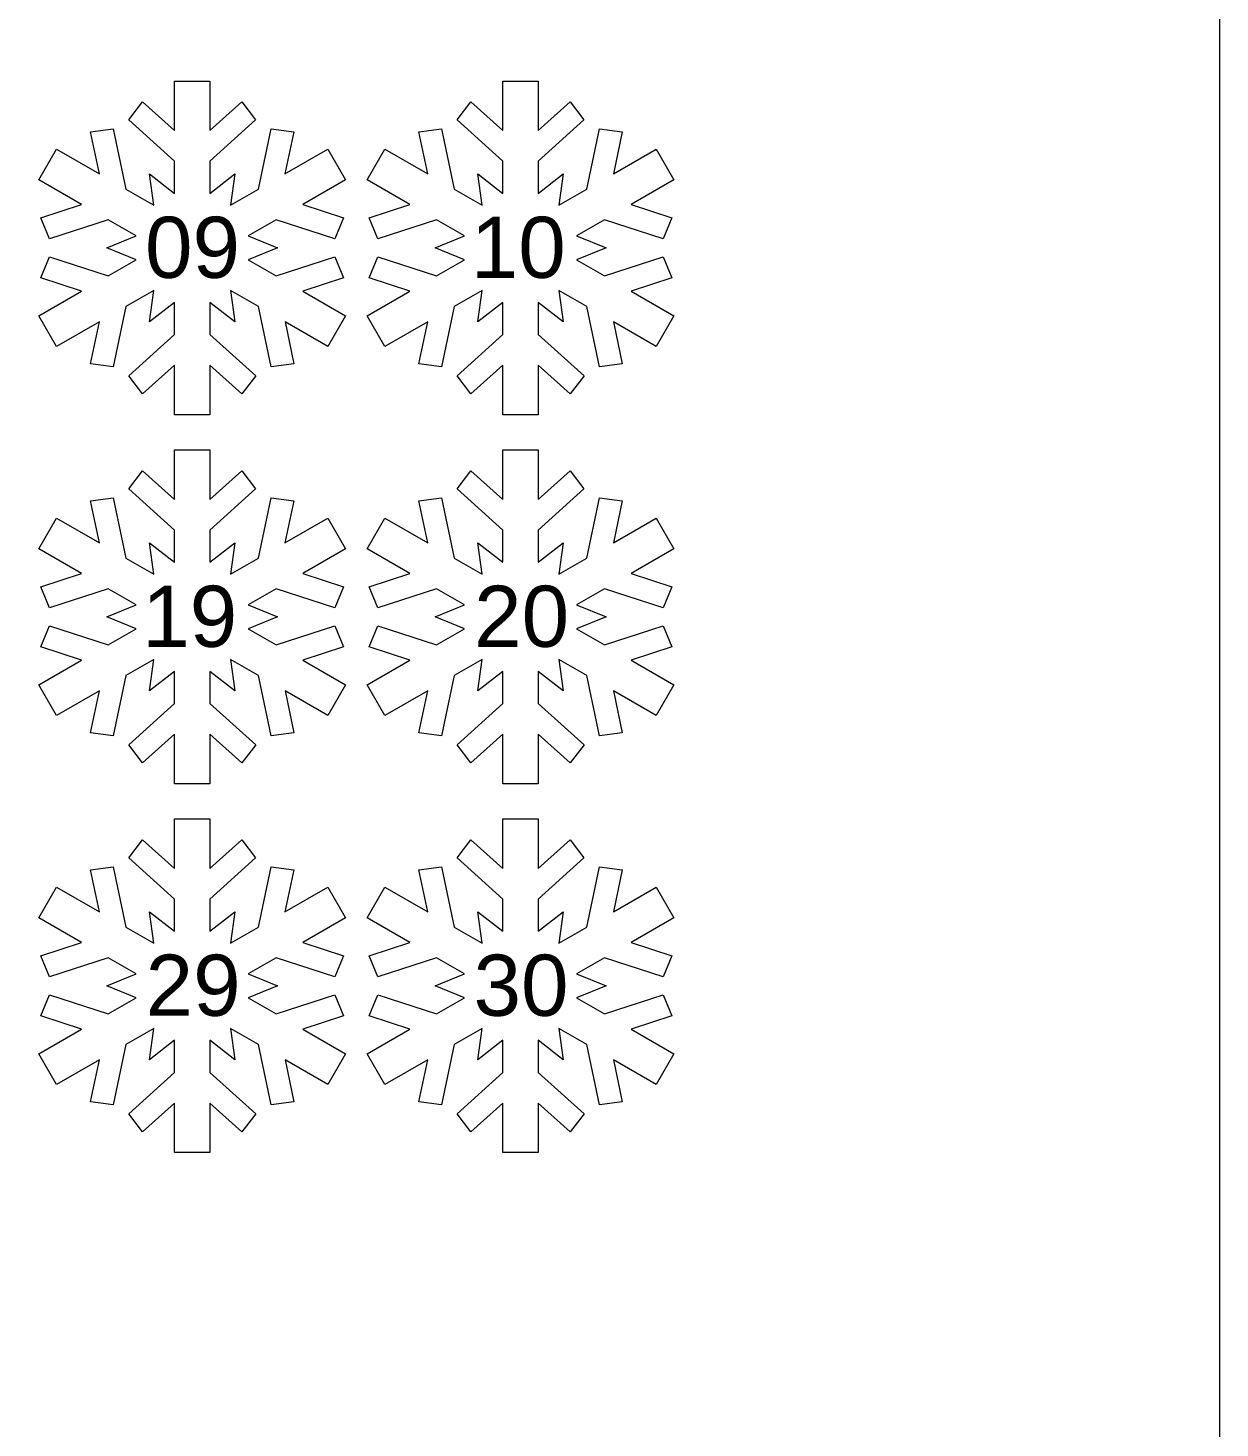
# Model space of a CAD drawing. Header units: millimetres. Extents: x -939 to 939, y -285 to 190.
# Drawn here: x 446.4 to 553.1, y -159.5 to -34.1 of the extents above; entities that cross this region are included whole.
import ezdxf

# ---------------------------------------------------------------- set-up
doc = ezdxf.new("R2010")
doc.units = ezdxf.units.MM
doc.header["$MEASUREMENT"] = 0
doc.layers.add('Camada 1', color=7, linetype='Continuous')
doc.styles.add('0', font='arial.ttf', dxfattribs={"height": 1})

msp = doc.modelspace()

# ---------------------------------------------------------------- linework, layer by layer
at = {"layer": 'Camada 1', "color": 142, "lineweight": 20}
msp.add_lwpolyline([(167.0521, -284.9035), (553.1317, -284.9035), (553.1317, 109.6433), (167.0521, 109.6433), (167.0521, -284.9035)], close=True, dxfattribs=at)
at = {"layer": 'Camada 1', "color": 250, "lineweight": 20}
for points in [[(468.5984, -56.2789), (468.5984, -56.2789), (466.1005, -54.8368), (466.1005, -54.8368), (466.1005, -54.8368), (466.1005, -54.8368), (468.7347, -53.7687), (468.7347, -53.7687), (468.7347, -53.7687), (468.7347, -53.7687), (466.1007, -52.701), (466.1007, -52.701), (466.1007, -52.701), (466.1007, -52.701), (468.5992, -51.2583), (468.5992, -51.2583), (468.5992, -51.2583), (468.5992, -51.2583), (473.8443, -52.9606), (473.8443, -52.9606), (473.8443, -52.9606), (473.8443, -52.9606), (474.6333, -51.0712), (474.6333, -51.0712), (474.6333, -51.0712), (474.6333, -51.0712), (470.9782, -49.8849), (470.9782, -49.8849), (470.9782, -49.8849), (470.9782, -49.8849), (474.8149, -47.6698), (474.8149, -47.6698), (474.8149, -47.6698), (474.8149, -47.6698), (473.2289, -44.9223), (473.2289, -44.9223), (473.2289, -44.9223), (473.2289, -44.9223), (469.3914, -47.1378), (469.3914, -47.1378), (469.3914, -47.1378), (469.3914, -47.1378), (470.1927, -43.3735), (470.1927, -43.3735), (470.1927, -43.3735), (470.1927, -43.3735), (468.1621, -43.1129), (468.1621, -43.1129), (468.1621, -43.1129), (468.1621, -43.1129), (467.0126, -48.5113), (467.0126, -48.5113), (467.0126, -48.5113), (467.0126, -48.5113), (464.5143, -49.9538), (464.5143, -49.9538), (464.5143, -49.9538), (464.5143, -49.9538), (464.9066, -47.1381), (464.9066, -47.1381), (464.9066, -47.1381), (464.9066, -47.1381), (462.6647, -48.8852), (462.6647, -48.8852), (462.6647, -48.8852), (462.6647, -48.8852), (462.6647, -46.0009), (462.6647, -46.0009), (462.6647, -46.0009), (462.6647, -46.0009), (466.7615, -42.3095), (466.7615, -42.3095), (466.7615, -42.3095), (466.7615, -42.3095), (465.5199, -40.6809), (465.5199, -40.6809), (465.5199, -40.6809), (465.5199, -40.6809), (462.6647, -43.2534), (462.6647, -43.2534), (462.6647, -43.2534), (462.6647, -43.2534), (462.6647, -38.8226), (462.6647, -38.8226), (462.6647, -38.8226), (462.6647, -38.8226), (459.4922, -38.8226), (459.4922, -38.8226), (459.4922, -38.8226), (459.4922, -38.8226), (459.4922, -43.254), (459.4922, -43.254), (459.4922, -43.254), (459.4922, -43.254), (456.6332, -40.6779), (456.6332, -40.6779), (456.6332, -40.6779), (456.6332, -40.6779), (455.3916, -42.3065), (455.3916, -42.3065), (455.3916, -42.3065), (455.3916, -42.3065), (459.4922, -46.0009), (459.4922, -46.0009), (459.4922, -46.0009), (459.4922, -46.0009), (459.4922, -48.8852), (459.4922, -48.8852), (459.4922, -48.8852), (459.4922, -48.8852), (457.2503, -47.1381), (457.2503, -47.1381), (457.2503, -47.1381), (457.2503, -47.1381), (457.6426, -49.9538), (457.6426, -49.9538), (457.6426, -49.9538), (457.6426, -49.9538), (455.1445, -48.5113), (455.1445, -48.5113), (455.1445, -48.5113), (455.1445, -48.5113), (453.9958, -43.1171), (453.9958, -43.1171), (453.9958, -43.1171), (453.9958, -43.1171), (451.9649, -43.3788), (451.9649, -43.3788), (451.9649, -43.3788), (451.9649, -43.3788), (452.7651, -47.1378), (452.7651, -47.1378), (452.7651, -47.1378), (452.7651, -47.1378), (448.9278, -44.9223), (448.9278, -44.9223), (448.9278, -44.9223), (448.9278, -44.9223), (447.3416, -47.6698), (447.3416, -47.6698), (447.3416, -47.6698), (447.3416, -47.6698), (451.1795, -49.8851), (451.1795, -49.8851), (451.1795, -49.8851), (451.1795, -49.8851), (447.5189, -51.0735), (447.5189, -51.0735), (447.5189, -51.0735), (447.5189, -51.0735), (448.3085, -52.9629), (448.3085, -52.9629), (448.3085, -52.9629), (448.3085, -52.9629), (453.5583, -51.2587), (453.5583, -51.2587), (453.5583, -51.2587), (453.5583, -51.2587), (456.0564, -52.7008), (456.0564, -52.7008), (456.0564, -52.7008), (456.0564, -52.7008), (453.422, -53.7687), (453.422, -53.7687), (453.422, -53.7687), (453.422, -53.7687), (456.0568, -54.8368), (456.0568, -54.8368), (456.0568, -54.8368), (456.0568, -54.8368), (453.5583, -56.2795), (453.5583, -56.2795), (453.5583, -56.2795), (453.5583, -56.2795), (448.313, -54.5772), (448.313, -54.5772), (448.313, -54.5772), (448.313, -54.5772), (447.5238, -56.4668), (447.5238, -56.4668), (447.5238, -56.4668), (447.5238, -56.4668), (451.1791, -57.6529), (451.1791, -57.6529), (451.1791, -57.6529), (451.1791, -57.6529), (447.3416, -59.8684), (447.3416, -59.8684), (447.3416, -59.8684), (447.3416, -59.8684), (448.9278, -62.6159), (448.9278, -62.6159), (448.9278, -62.6159), (448.9278, -62.6159), (452.7659, -60.4002), (452.7659, -60.4002), (452.7659, -60.4002), (452.7659, -60.4002), (451.9646, -64.1643), (451.9646, -64.1643), (451.9646, -64.1643), (451.9646, -64.1643), (453.9956, -64.4251), (453.9956, -64.4251), (453.9956, -64.4251), (453.9956, -64.4251), (455.1445, -59.0265), (455.1445, -59.0265), (455.1445, -59.0265), (455.1445, -59.0265), (457.6424, -57.5845), (457.6424, -57.5845), (457.6424, -57.5845), (457.6424, -57.5845), (457.2503, -60.3993), (457.2503, -60.3993), (457.2503, -60.3993), (457.2503, -60.3993), (459.4922, -58.6524), (459.4922, -58.6524), (459.4922, -58.6524), (459.4922, -58.6524), (459.4922, -61.5376), (459.4922, -61.5376), (459.4922, -61.5376), (459.4922, -61.5376), (455.3958, -65.2286), (455.3958, -65.2286), (455.3958, -65.2286), (455.3958, -65.2286), (456.6378, -66.8564), (456.6378, -66.8564), (456.6378, -66.8564), (456.6378, -66.8564), (459.4922, -64.2844), (459.4922, -64.2844), (459.4922, -64.2844), (459.4922, -64.2844), (459.4922, -68.7148), (459.4922, -68.7148), (459.4922, -68.7148), (459.4922, -68.7148), (462.6647, -68.7148), (462.6647, -68.7148), (462.6647, -68.7148), (462.6647, -68.7148), (462.6647, -64.2831), (462.6647, -64.2831), (462.6647, -64.2831), (462.6647, -64.2831), (465.5244, -66.8596), (465.5244, -66.8596), (465.5244, -66.8596), (465.5244, -66.8596), (466.7658, -65.2313), (466.7658, -65.2313), (466.7658, -65.2313), (466.7658, -65.2313), (462.6647, -61.5363), (462.6647, -61.5363), (462.6647, -61.5363), (462.6647, -61.5363), (462.6647, -58.6524), (462.6647, -58.6524), (462.6647, -58.6524), (462.6647, -58.6524), (464.9066, -60.3993), (464.9066, -60.3993), (464.9066, -60.3993), (464.9066, -60.3993), (464.5145, -57.5845), (464.5145, -57.5845), (464.5145, -57.5845), (464.5145, -57.5845), (467.0132, -59.0272), (467.0132, -59.0272), (467.0132, -59.0272), (467.0132, -59.0272), (468.1617, -64.42), (468.1617, -64.42), (468.1617, -64.42), (468.1617, -64.42), (470.1927, -64.1587), (470.1927, -64.1587), (470.1927, -64.1587), (470.1927, -64.1587), (469.3927, -60.4004), (469.3927, -60.4004), (469.3927, -60.4004), (469.3927, -60.4004), (473.2293, -62.6157), (473.2293, -62.6157), (473.2293, -62.6157), (473.2293, -62.6157), (474.8155, -59.8682), (474.8155, -59.8682), (474.8155, -59.8682), (474.8155, -59.8682), (470.9772, -57.6525), (470.9772, -57.6525), (470.9772, -57.6525), (470.9772, -57.6525), (474.6384, -56.464), (474.6384, -56.464), (474.6384, -56.464), (474.6384, -56.464), (473.849, -54.5749), (473.849, -54.5749), (473.849, -54.5749), (473.849, -54.5749), (468.5984, -56.2789), (468.5984, -56.2789)], [(498.0054, -56.2789), (498.0054, -56.2789), (495.5076, -54.8368), (495.5076, -54.8368), (495.5076, -54.8368), (495.5076, -54.8368), (498.1417, -53.7687), (498.1417, -53.7687), (498.1417, -53.7687), (498.1417, -53.7687), (495.5078, -52.701), (495.5078, -52.701), (495.5078, -52.701), (495.5078, -52.701), (498.0063, -51.2583), (498.0063, -51.2583), (498.0063, -51.2583), (498.0063, -51.2583), (503.2514, -52.9606), (503.2514, -52.9606), (503.2514, -52.9606), (503.2514, -52.9606), (504.0403, -51.0712), (504.0403, -51.0712), (504.0403, -51.0712), (504.0403, -51.0712), (500.3853, -49.8849), (500.3853, -49.8849), (500.3853, -49.8849), (500.3853, -49.8849), (504.2219, -47.6698), (504.2219, -47.6698), (504.2219, -47.6698), (504.2219, -47.6698), (502.6359, -44.9223), (502.6359, -44.9223), (502.6359, -44.9223), (502.6359, -44.9223), (498.7984, -47.1378), (498.7984, -47.1378), (498.7984, -47.1378), (498.7984, -47.1378), (499.5997, -43.3735), (499.5997, -43.3735), (499.5997, -43.3735), (499.5997, -43.3735), (497.5692, -43.1129), (497.5692, -43.1129), (497.5692, -43.1129), (497.5692, -43.1129), (496.4196, -48.5113), (496.4196, -48.5113), (496.4196, -48.5113), (496.4196, -48.5113), (493.9214, -49.9538), (493.9214, -49.9538), (493.9214, -49.9538), (493.9214, -49.9538), (494.3136, -47.1381), (494.3136, -47.1381), (494.3136, -47.1381), (494.3136, -47.1381), (492.0717, -48.8852), (492.0717, -48.8852), (492.0717, -48.8852), (492.0717, -48.8852), (492.0717, -46.0009), (492.0717, -46.0009), (492.0717, -46.0009), (492.0717, -46.0009), (496.1686, -42.3095), (496.1686, -42.3095), (496.1686, -42.3095), (496.1686, -42.3095), (494.927, -40.6809), (494.927, -40.6809), (494.927, -40.6809), (494.927, -40.6809), (492.0717, -43.2534), (492.0717, -43.2534), (492.0717, -43.2534), (492.0717, -43.2534), (492.0717, -38.8226), (492.0717, -38.8226), (492.0717, -38.8226), (492.0717, -38.8226), (488.8993, -38.8226), (488.8993, -38.8226), (488.8993, -38.8226), (488.8993, -38.8226), (488.8993, -43.254), (488.8993, -43.254), (488.8993, -43.254), (488.8993, -43.254), (486.0402, -40.6779), (486.0402, -40.6779), (486.0402, -40.6779), (486.0402, -40.6779), (484.7986, -42.3065), (484.7986, -42.3065), (484.7986, -42.3065), (484.7986, -42.3065), (488.8993, -46.0009), (488.8993, -46.0009), (488.8993, -46.0009), (488.8993, -46.0009), (488.8993, -48.8852), (488.8993, -48.8852), (488.8993, -48.8852), (488.8993, -48.8852), (486.6574, -47.1381), (486.6574, -47.1381), (486.6574, -47.1381), (486.6574, -47.1381), (487.0496, -49.9538), (487.0496, -49.9538), (487.0496, -49.9538), (487.0496, -49.9538), (484.5516, -48.5113), (484.5516, -48.5113), (484.5516, -48.5113), (484.5516, -48.5113), (483.4029, -43.1171), (483.4029, -43.1171), (483.4029, -43.1171), (483.4029, -43.1171), (481.3719, -43.3788), (481.3719, -43.3788), (481.3719, -43.3788), (481.3719, -43.3788), (482.1721, -47.1378), (482.1721, -47.1378), (482.1721, -47.1378), (482.1721, -47.1378), (478.3349, -44.9223), (478.3349, -44.9223), (478.3349, -44.9223), (478.3349, -44.9223), (476.7487, -47.6698), (476.7487, -47.6698), (476.7487, -47.6698), (476.7487, -47.6698), (480.5866, -49.8851), (480.5866, -49.8851), (480.5866, -49.8851), (480.5866, -49.8851), (476.926, -51.0735), (476.926, -51.0735), (476.926, -51.0735), (476.926, -51.0735), (477.7156, -52.9629), (477.7156, -52.9629), (477.7156, -52.9629), (477.7156, -52.9629), (482.9654, -51.2587), (482.9654, -51.2587), (482.9654, -51.2587), (482.9654, -51.2587), (485.4634, -52.7008), (485.4634, -52.7008), (485.4634, -52.7008), (485.4634, -52.7008), (482.8291, -53.7687), (482.8291, -53.7687), (482.8291, -53.7687), (482.8291, -53.7687), (485.4638, -54.8368), (485.4638, -54.8368), (485.4638, -54.8368), (485.4638, -54.8368), (482.9654, -56.2795), (482.9654, -56.2795), (482.9654, -56.2795), (482.9654, -56.2795), (477.72, -54.5772), (477.72, -54.5772), (477.72, -54.5772), (477.72, -54.5772), (476.9309, -56.4668), (476.9309, -56.4668), (476.9309, -56.4668), (476.9309, -56.4668), (480.5861, -57.6529), (480.5861, -57.6529), (480.5861, -57.6529), (480.5861, -57.6529), (476.7487, -59.8684), (476.7487, -59.8684), (476.7487, -59.8684), (476.7487, -59.8684), (478.3349, -62.6159), (478.3349, -62.6159), (478.3349, -62.6159), (478.3349, -62.6159), (482.173, -60.4002), (482.173, -60.4002), (482.173, -60.4002), (482.173, -60.4002), (481.3717, -64.1643), (481.3717, -64.1643), (481.3717, -64.1643), (481.3717, -64.1643), (483.4027, -64.4251), (483.4027, -64.4251), (483.4027, -64.4251), (483.4027, -64.4251), (484.5516, -59.0265), (484.5516, -59.0265), (484.5516, -59.0265), (484.5516, -59.0265), (487.0494, -57.5845), (487.0494, -57.5845), (487.0494, -57.5845), (487.0494, -57.5845), (486.6574, -60.3993), (486.6574, -60.3993), (486.6574, -60.3993), (486.6574, -60.3993), (488.8993, -58.6524), (488.8993, -58.6524), (488.8993, -58.6524), (488.8993, -58.6524), (488.8993, -61.5376), (488.8993, -61.5376), (488.8993, -61.5376), (488.8993, -61.5376), (484.8029, -65.2286), (484.8029, -65.2286), (484.8029, -65.2286), (484.8029, -65.2286), (486.0449, -66.8564), (486.0449, -66.8564), (486.0449, -66.8564), (486.0449, -66.8564), (488.8993, -64.2844), (488.8993, -64.2844), (488.8993, -64.2844), (488.8993, -64.2844), (488.8993, -68.7148), (488.8993, -68.7148), (488.8993, -68.7148), (488.8993, -68.7148), (492.0717, -68.7148), (492.0717, -68.7148), (492.0717, -68.7148), (492.0717, -68.7148), (492.0717, -64.2831), (492.0717, -64.2831), (492.0717, -64.2831), (492.0717, -64.2831), (494.9314, -66.8596), (494.9314, -66.8596), (494.9314, -66.8596), (494.9314, -66.8596), (496.1728, -65.2313), (496.1728, -65.2313), (496.1728, -65.2313), (496.1728, -65.2313), (492.0717, -61.5363), (492.0717, -61.5363), (492.0717, -61.5363), (492.0717, -61.5363), (492.0717, -58.6524), (492.0717, -58.6524), (492.0717, -58.6524), (492.0717, -58.6524), (494.3136, -60.3993), (494.3136, -60.3993), (494.3136, -60.3993), (494.3136, -60.3993), (493.9216, -57.5845), (493.9216, -57.5845), (493.9216, -57.5845), (493.9216, -57.5845), (496.4203, -59.0272), (496.4203, -59.0272), (496.4203, -59.0272), (496.4203, -59.0272), (497.5688, -64.42), (497.5688, -64.42), (497.5688, -64.42), (497.5688, -64.42), (499.5997, -64.1587), (499.5997, -64.1587), (499.5997, -64.1587), (499.5997, -64.1587), (498.7997, -60.4004), (498.7997, -60.4004), (498.7997, -60.4004), (498.7997, -60.4004), (502.6363, -62.6157), (502.6363, -62.6157), (502.6363, -62.6157), (502.6363, -62.6157), (504.2225, -59.8682), (504.2225, -59.8682), (504.2225, -59.8682), (504.2225, -59.8682), (500.3842, -57.6525), (500.3842, -57.6525), (500.3842, -57.6525), (500.3842, -57.6525), (504.0454, -56.464), (504.0454, -56.464), (504.0454, -56.464), (504.0454, -56.464), (503.2561, -54.5749), (503.2561, -54.5749), (503.2561, -54.5749), (503.2561, -54.5749), (498.0054, -56.2789), (498.0054, -56.2789)], [(468.5984, -89.3318), (468.5984, -89.3318), (466.1005, -87.8898), (466.1005, -87.8898), (466.1005, -87.8898), (466.1005, -87.8898), (468.7347, -86.8217), (468.7347, -86.8217), (468.7347, -86.8217), (468.7347, -86.8217), (466.1007, -85.754), (466.1007, -85.754), (466.1007, -85.754), (466.1007, -85.754), (468.5992, -84.3113), (468.5992, -84.3113), (468.5992, -84.3113), (468.5992, -84.3113), (473.8443, -86.0136), (473.8443, -86.0136), (473.8443, -86.0136), (473.8443, -86.0136), (474.6333, -84.1242), (474.6333, -84.1242), (474.6333, -84.1242), (474.6333, -84.1242), (470.9782, -82.9378), (470.9782, -82.9378), (470.9782, -82.9378), (470.9782, -82.9378), (474.8149, -80.7227), (474.8149, -80.7227), (474.8149, -80.7227), (474.8149, -80.7227), (473.2289, -77.9753), (473.2289, -77.9753), (473.2289, -77.9753), (473.2289, -77.9753), (469.3914, -80.1908), (469.3914, -80.1908), (469.3914, -80.1908), (469.3914, -80.1908), (470.1927, -76.4265), (470.1927, -76.4265), (470.1927, -76.4265), (470.1927, -76.4265), (468.1621, -76.1658), (468.1621, -76.1658), (468.1621, -76.1658), (468.1621, -76.1658), (467.0126, -81.5642), (467.0126, -81.5642), (467.0126, -81.5642), (467.0126, -81.5642), (464.5143, -83.0067), (464.5143, -83.0067), (464.5143, -83.0067), (464.5143, -83.0067), (464.9066, -80.191), (464.9066, -80.191), (464.9066, -80.191), (464.9066, -80.191), (462.6647, -81.9382), (462.6647, -81.9382), (462.6647, -81.9382), (462.6647, -81.9382), (462.6647, -79.0538), (462.6647, -79.0538), (462.6647, -79.0538), (462.6647, -79.0538), (466.7615, -75.3624), (466.7615, -75.3624), (466.7615, -75.3624), (466.7615, -75.3624), (465.5199, -73.7339), (465.5199, -73.7339), (465.5199, -73.7339), (465.5199, -73.7339), (462.6647, -76.3064), (462.6647, -76.3064), (462.6647, -76.3064), (462.6647, -76.3064), (462.6647, -71.8755), (462.6647, -71.8755), (462.6647, -71.8755), (462.6647, -71.8755), (459.4922, -71.8755), (459.4922, -71.8755), (459.4922, -71.8755), (459.4922, -71.8755), (459.4922, -76.307), (459.4922, -76.307), (459.4922, -76.307), (459.4922, -76.307), (456.6332, -73.7309), (456.6332, -73.7309), (456.6332, -73.7309), (456.6332, -73.7309), (455.3916, -75.3594), (455.3916, -75.3594), (455.3916, -75.3594), (455.3916, -75.3594), (459.4922, -79.0538), (459.4922, -79.0538), (459.4922, -79.0538), (459.4922, -79.0538), (459.4922, -81.9382), (459.4922, -81.9382), (459.4922, -81.9382), (459.4922, -81.9382), (457.2503, -80.191), (457.2503, -80.191), (457.2503, -80.191), (457.2503, -80.191), (457.6426, -83.0067), (457.6426, -83.0067), (457.6426, -83.0067), (457.6426, -83.0067), (455.1445, -81.5642), (455.1445, -81.5642), (455.1445, -81.5642), (455.1445, -81.5642), (453.9958, -76.1701), (453.9958, -76.1701), (453.9958, -76.1701), (453.9958, -76.1701), (451.9649, -76.4318), (451.9649, -76.4318), (451.9649, -76.4318), (451.9649, -76.4318), (452.7651, -80.1908), (452.7651, -80.1908), (452.7651, -80.1908), (452.7651, -80.1908), (448.9278, -77.9753), (448.9278, -77.9753), (448.9278, -77.9753), (448.9278, -77.9753), (447.3416, -80.7227), (447.3416, -80.7227), (447.3416, -80.7227), (447.3416, -80.7227), (451.1795, -82.9381), (451.1795, -82.9381), (451.1795, -82.9381), (451.1795, -82.9381), (447.5189, -84.1265), (447.5189, -84.1265), (447.5189, -84.1265), (447.5189, -84.1265), (448.3085, -86.0159), (448.3085, -86.0159), (448.3085, -86.0159), (448.3085, -86.0159), (453.5583, -84.3117), (453.5583, -84.3117), (453.5583, -84.3117), (453.5583, -84.3117), (456.0564, -85.7538), (456.0564, -85.7538), (456.0564, -85.7538), (456.0564, -85.7538), (453.422, -86.8217), (453.422, -86.8217), (453.422, -86.8217), (453.422, -86.8217), (456.0568, -87.8898), (456.0568, -87.8898), (456.0568, -87.8898), (456.0568, -87.8898), (453.5583, -89.3325), (453.5583, -89.3325), (453.5583, -89.3325), (453.5583, -89.3325), (448.313, -87.6302), (448.313, -87.6302), (448.313, -87.6302), (448.313, -87.6302), (447.5238, -89.5198), (447.5238, -89.5198), (447.5238, -89.5198), (447.5238, -89.5198), (451.1791, -90.7059), (451.1791, -90.7059), (451.1791, -90.7059), (451.1791, -90.7059), (447.3416, -92.9214), (447.3416, -92.9214), (447.3416, -92.9214), (447.3416, -92.9214), (448.9278, -95.6689), (448.9278, -95.6689), (448.9278, -95.6689), (448.9278, -95.6689), (452.7659, -93.4531), (452.7659, -93.4531), (452.7659, -93.4531), (452.7659, -93.4531), (451.9646, -97.2172), (451.9646, -97.2172), (451.9646, -97.2172), (451.9646, -97.2172), (453.9956, -97.4781), (453.9956, -97.4781), (453.9956, -97.4781), (453.9956, -97.4781), (455.1445, -92.0795), (455.1445, -92.0795), (455.1445, -92.0795), (455.1445, -92.0795), (457.6424, -90.6374), (457.6424, -90.6374), (457.6424, -90.6374), (457.6424, -90.6374), (457.2503, -93.4523), (457.2503, -93.4523), (457.2503, -93.4523), (457.2503, -93.4523), (459.4922, -91.7053), (459.4922, -91.7053), (459.4922, -91.7053), (459.4922, -91.7053), (459.4922, -94.5905), (459.4922, -94.5905), (459.4922, -94.5905), (459.4922, -94.5905), (455.3958, -98.2815), (455.3958, -98.2815), (455.3958, -98.2815), (455.3958, -98.2815), (456.6378, -99.9094), (456.6378, -99.9094), (456.6378, -99.9094), (456.6378, -99.9094), (459.4922, -97.3374), (459.4922, -97.3374), (459.4922, -97.3374), (459.4922, -97.3374), (459.4922, -101.7678), (459.4922, -101.7678), (459.4922, -101.7678), (459.4922, -101.7678), (462.6647, -101.7678), (462.6647, -101.7678), (462.6647, -101.7678), (462.6647, -101.7678), (462.6647, -97.3361), (462.6647, -97.3361), (462.6647, -97.3361), (462.6647, -97.3361), (465.5244, -99.9126), (465.5244, -99.9126), (465.5244, -99.9126), (465.5244, -99.9126), (466.7658, -98.2843), (466.7658, -98.2843), (466.7658, -98.2843), (466.7658, -98.2843), (462.6647, -94.5893), (462.6647, -94.5893), (462.6647, -94.5893), (462.6647, -94.5893), (462.6647, -91.7053), (462.6647, -91.7053), (462.6647, -91.7053), (462.6647, -91.7053), (464.9066, -93.4523), (464.9066, -93.4523), (464.9066, -93.4523), (464.9066, -93.4523), (464.5145, -90.6374), (464.5145, -90.6374), (464.5145, -90.6374), (464.5145, -90.6374), (467.0132, -92.0801), (467.0132, -92.0801), (467.0132, -92.0801), (467.0132, -92.0801), (468.1617, -97.473), (468.1617, -97.473), (468.1617, -97.473), (468.1617, -97.473), (470.1927, -97.2117), (470.1927, -97.2117), (470.1927, -97.2117), (470.1927, -97.2117), (469.3927, -93.4533), (469.3927, -93.4533), (469.3927, -93.4533), (469.3927, -93.4533), (473.2293, -95.6686), (473.2293, -95.6686), (473.2293, -95.6686), (473.2293, -95.6686), (474.8155, -92.9212), (474.8155, -92.9212), (474.8155, -92.9212), (474.8155, -92.9212), (470.9772, -90.7055), (470.9772, -90.7055), (470.9772, -90.7055), (470.9772, -90.7055), (474.6384, -89.517), (474.6384, -89.517), (474.6384, -89.517), (474.6384, -89.517), (473.849, -87.6278), (473.849, -87.6278), (473.849, -87.6278), (473.849, -87.6278), (468.5984, -89.3318), (468.5984, -89.3318)], [(498.0054, -89.3318), (498.0054, -89.3318), (495.5076, -87.8898), (495.5076, -87.8898), (495.5076, -87.8898), (495.5076, -87.8898), (498.1417, -86.8217), (498.1417, -86.8217), (498.1417, -86.8217), (498.1417, -86.8217), (495.5078, -85.754), (495.5078, -85.754), (495.5078, -85.754), (495.5078, -85.754), (498.0063, -84.3113), (498.0063, -84.3113), (498.0063, -84.3113), (498.0063, -84.3113), (503.2514, -86.0136), (503.2514, -86.0136), (503.2514, -86.0136), (503.2514, -86.0136), (504.0403, -84.1242), (504.0403, -84.1242), (504.0403, -84.1242), (504.0403, -84.1242), (500.3853, -82.9378), (500.3853, -82.9378), (500.3853, -82.9378), (500.3853, -82.9378), (504.2219, -80.7227), (504.2219, -80.7227), (504.2219, -80.7227), (504.2219, -80.7227), (502.6359, -77.9753), (502.6359, -77.9753), (502.6359, -77.9753), (502.6359, -77.9753), (498.7984, -80.1908), (498.7984, -80.1908), (498.7984, -80.1908), (498.7984, -80.1908), (499.5997, -76.4265), (499.5997, -76.4265), (499.5997, -76.4265), (499.5997, -76.4265), (497.5692, -76.1658), (497.5692, -76.1658), (497.5692, -76.1658), (497.5692, -76.1658), (496.4196, -81.5642), (496.4196, -81.5642), (496.4196, -81.5642), (496.4196, -81.5642), (493.9214, -83.0067), (493.9214, -83.0067), (493.9214, -83.0067), (493.9214, -83.0067), (494.3136, -80.191), (494.3136, -80.191), (494.3136, -80.191), (494.3136, -80.191), (492.0717, -81.9382), (492.0717, -81.9382), (492.0717, -81.9382), (492.0717, -81.9382), (492.0717, -79.0538), (492.0717, -79.0538), (492.0717, -79.0538), (492.0717, -79.0538), (496.1686, -75.3624), (496.1686, -75.3624), (496.1686, -75.3624), (496.1686, -75.3624), (494.927, -73.7339), (494.927, -73.7339), (494.927, -73.7339), (494.927, -73.7339), (492.0717, -76.3064), (492.0717, -76.3064), (492.0717, -76.3064), (492.0717, -76.3064), (492.0717, -71.8755), (492.0717, -71.8755), (492.0717, -71.8755), (492.0717, -71.8755), (488.8993, -71.8755), (488.8993, -71.8755), (488.8993, -71.8755), (488.8993, -71.8755), (488.8993, -76.307), (488.8993, -76.307), (488.8993, -76.307), (488.8993, -76.307), (486.0402, -73.7309), (486.0402, -73.7309), (486.0402, -73.7309), (486.0402, -73.7309), (484.7986, -75.3594), (484.7986, -75.3594), (484.7986, -75.3594), (484.7986, -75.3594), (488.8993, -79.0538), (488.8993, -79.0538), (488.8993, -79.0538), (488.8993, -79.0538), (488.8993, -81.9382), (488.8993, -81.9382), (488.8993, -81.9382), (488.8993, -81.9382), (486.6574, -80.191), (486.6574, -80.191), (486.6574, -80.191), (486.6574, -80.191), (487.0496, -83.0067), (487.0496, -83.0067), (487.0496, -83.0067), (487.0496, -83.0067), (484.5516, -81.5642), (484.5516, -81.5642), (484.5516, -81.5642), (484.5516, -81.5642), (483.4029, -76.1701), (483.4029, -76.1701), (483.4029, -76.1701), (483.4029, -76.1701), (481.3719, -76.4318), (481.3719, -76.4318), (481.3719, -76.4318), (481.3719, -76.4318), (482.1721, -80.1908), (482.1721, -80.1908), (482.1721, -80.1908), (482.1721, -80.1908), (478.3349, -77.9753), (478.3349, -77.9753), (478.3349, -77.9753), (478.3349, -77.9753), (476.7487, -80.7227), (476.7487, -80.7227), (476.7487, -80.7227), (476.7487, -80.7227), (480.5866, -82.9381), (480.5866, -82.9381), (480.5866, -82.9381), (480.5866, -82.9381), (476.926, -84.1265), (476.926, -84.1265), (476.926, -84.1265), (476.926, -84.1265), (477.7156, -86.0159), (477.7156, -86.0159), (477.7156, -86.0159), (477.7156, -86.0159), (482.9654, -84.3117), (482.9654, -84.3117), (482.9654, -84.3117), (482.9654, -84.3117), (485.4634, -85.7538), (485.4634, -85.7538), (485.4634, -85.7538), (485.4634, -85.7538), (482.8291, -86.8217), (482.8291, -86.8217), (482.8291, -86.8217), (482.8291, -86.8217), (485.4638, -87.8898), (485.4638, -87.8898), (485.4638, -87.8898), (485.4638, -87.8898), (482.9654, -89.3325), (482.9654, -89.3325), (482.9654, -89.3325), (482.9654, -89.3325), (477.72, -87.6302), (477.72, -87.6302), (477.72, -87.6302), (477.72, -87.6302), (476.9309, -89.5198), (476.9309, -89.5198), (476.9309, -89.5198), (476.9309, -89.5198), (480.5861, -90.7059), (480.5861, -90.7059), (480.5861, -90.7059), (480.5861, -90.7059), (476.7487, -92.9214), (476.7487, -92.9214), (476.7487, -92.9214), (476.7487, -92.9214), (478.3349, -95.6689), (478.3349, -95.6689), (478.3349, -95.6689), (478.3349, -95.6689), (482.173, -93.4531), (482.173, -93.4531), (482.173, -93.4531), (482.173, -93.4531), (481.3717, -97.2172), (481.3717, -97.2172), (481.3717, -97.2172), (481.3717, -97.2172), (483.4027, -97.4781), (483.4027, -97.4781), (483.4027, -97.4781), (483.4027, -97.4781), (484.5516, -92.0795), (484.5516, -92.0795), (484.5516, -92.0795), (484.5516, -92.0795), (487.0494, -90.6374), (487.0494, -90.6374), (487.0494, -90.6374), (487.0494, -90.6374), (486.6574, -93.4523), (486.6574, -93.4523), (486.6574, -93.4523), (486.6574, -93.4523), (488.8993, -91.7053), (488.8993, -91.7053), (488.8993, -91.7053), (488.8993, -91.7053), (488.8993, -94.5905), (488.8993, -94.5905), (488.8993, -94.5905), (488.8993, -94.5905), (484.8029, -98.2815), (484.8029, -98.2815), (484.8029, -98.2815), (484.8029, -98.2815), (486.0449, -99.9094), (486.0449, -99.9094), (486.0449, -99.9094), (486.0449, -99.9094), (488.8993, -97.3374), (488.8993, -97.3374), (488.8993, -97.3374), (488.8993, -97.3374), (488.8993, -101.7678), (488.8993, -101.7678), (488.8993, -101.7678), (488.8993, -101.7678), (492.0717, -101.7678), (492.0717, -101.7678), (492.0717, -101.7678), (492.0717, -101.7678), (492.0717, -97.3361), (492.0717, -97.3361), (492.0717, -97.3361), (492.0717, -97.3361), (494.9314, -99.9126), (494.9314, -99.9126), (494.9314, -99.9126), (494.9314, -99.9126), (496.1728, -98.2843), (496.1728, -98.2843), (496.1728, -98.2843), (496.1728, -98.2843), (492.0717, -94.5893), (492.0717, -94.5893), (492.0717, -94.5893), (492.0717, -94.5893), (492.0717, -91.7053), (492.0717, -91.7053), (492.0717, -91.7053), (492.0717, -91.7053), (494.3136, -93.4523), (494.3136, -93.4523), (494.3136, -93.4523), (494.3136, -93.4523), (493.9216, -90.6374), (493.9216, -90.6374), (493.9216, -90.6374), (493.9216, -90.6374), (496.4203, -92.0801), (496.4203, -92.0801), (496.4203, -92.0801), (496.4203, -92.0801), (497.5688, -97.473), (497.5688, -97.473), (497.5688, -97.473), (497.5688, -97.473), (499.5997, -97.2117), (499.5997, -97.2117), (499.5997, -97.2117), (499.5997, -97.2117), (498.7997, -93.4533), (498.7997, -93.4533), (498.7997, -93.4533), (498.7997, -93.4533), (502.6363, -95.6686), (502.6363, -95.6686), (502.6363, -95.6686), (502.6363, -95.6686), (504.2225, -92.9212), (504.2225, -92.9212), (504.2225, -92.9212), (504.2225, -92.9212), (500.3842, -90.7055), (500.3842, -90.7055), (500.3842, -90.7055), (500.3842, -90.7055), (504.0454, -89.517), (504.0454, -89.517), (504.0454, -89.517), (504.0454, -89.517), (503.2561, -87.6278), (503.2561, -87.6278), (503.2561, -87.6278), (503.2561, -87.6278), (498.0054, -89.3318), (498.0054, -89.3318)], [(468.5984, -122.3848), (468.5984, -122.3848), (466.1005, -120.9427), (466.1005, -120.9427), (466.1005, -120.9427), (466.1005, -120.9427), (468.7347, -119.8746), (468.7347, -119.8746), (468.7347, -119.8746), (468.7347, -119.8746), (466.1007, -118.8069), (466.1007, -118.8069), (466.1007, -118.8069), (466.1007, -118.8069), (468.5992, -117.3642), (468.5992, -117.3642), (468.5992, -117.3642), (468.5992, -117.3642), (473.8443, -119.0665), (473.8443, -119.0665), (473.8443, -119.0665), (473.8443, -119.0665), (474.6333, -117.1771), (474.6333, -117.1771), (474.6333, -117.1771), (474.6333, -117.1771), (470.9782, -115.9908), (470.9782, -115.9908), (470.9782, -115.9908), (470.9782, -115.9908), (474.8149, -113.7757), (474.8149, -113.7757), (474.8149, -113.7757), (474.8149, -113.7757), (473.2289, -111.0283), (473.2289, -111.0283), (473.2289, -111.0283), (473.2289, -111.0283), (469.3914, -113.2438), (469.3914, -113.2438), (469.3914, -113.2438), (469.3914, -113.2438), (470.1927, -109.4795), (470.1927, -109.4795), (470.1927, -109.4795), (470.1927, -109.4795), (468.1621, -109.2188), (468.1621, -109.2188), (468.1621, -109.2188), (468.1621, -109.2188), (467.0126, -114.6172), (467.0126, -114.6172), (467.0126, -114.6172), (467.0126, -114.6172), (464.5143, -116.0597), (464.5143, -116.0597), (464.5143, -116.0597), (464.5143, -116.0597), (464.9066, -113.244), (464.9066, -113.244), (464.9066, -113.244), (464.9066, -113.244), (462.6647, -114.9912), (462.6647, -114.9912), (462.6647, -114.9912), (462.6647, -114.9912), (462.6647, -112.1068), (462.6647, -112.1068), (462.6647, -112.1068), (462.6647, -112.1068), (466.7615, -108.4154), (466.7615, -108.4154), (466.7615, -108.4154), (466.7615, -108.4154), (465.5199, -106.7869), (465.5199, -106.7869), (465.5199, -106.7869), (465.5199, -106.7869), (462.6647, -109.3593), (462.6647, -109.3593), (462.6647, -109.3593), (462.6647, -109.3593), (462.6647, -104.9285), (462.6647, -104.9285), (462.6647, -104.9285), (462.6647, -104.9285), (459.4922, -104.9285), (459.4922, -104.9285), (459.4922, -104.9285), (459.4922, -104.9285), (459.4922, -109.36), (459.4922, -109.36), (459.4922, -109.36), (459.4922, -109.36), (456.6332, -106.7839), (456.6332, -106.7839), (456.6332, -106.7839), (456.6332, -106.7839), (455.3916, -108.4124), (455.3916, -108.4124), (455.3916, -108.4124), (455.3916, -108.4124), (459.4922, -112.1068), (459.4922, -112.1068), (459.4922, -112.1068), (459.4922, -112.1068), (459.4922, -114.9912), (459.4922, -114.9912), (459.4922, -114.9912), (459.4922, -114.9912), (457.2503, -113.244), (457.2503, -113.244), (457.2503, -113.244), (457.2503, -113.244), (457.6426, -116.0597), (457.6426, -116.0597), (457.6426, -116.0597), (457.6426, -116.0597), (455.1445, -114.6172), (455.1445, -114.6172), (455.1445, -114.6172), (455.1445, -114.6172), (453.9958, -109.2231), (453.9958, -109.2231), (453.9958, -109.2231), (453.9958, -109.2231), (451.9649, -109.4848), (451.9649, -109.4848), (451.9649, -109.4848), (451.9649, -109.4848), (452.7651, -113.2438), (452.7651, -113.2438), (452.7651, -113.2438), (452.7651, -113.2438), (448.9278, -111.0283), (448.9278, -111.0283), (448.9278, -111.0283), (448.9278, -111.0283), (447.3416, -113.7757), (447.3416, -113.7757), (447.3416, -113.7757), (447.3416, -113.7757), (451.1795, -115.991), (451.1795, -115.991), (451.1795, -115.991), (451.1795, -115.991), (447.5189, -117.1795), (447.5189, -117.1795), (447.5189, -117.1795), (447.5189, -117.1795), (448.3085, -119.0689), (448.3085, -119.0689), (448.3085, -119.0689), (448.3085, -119.0689), (453.5583, -117.3646), (453.5583, -117.3646), (453.5583, -117.3646), (453.5583, -117.3646), (456.0564, -118.8067), (456.0564, -118.8067), (456.0564, -118.8067), (456.0564, -118.8067), (453.422, -119.8746), (453.422, -119.8746), (453.422, -119.8746), (453.422, -119.8746), (456.0568, -120.9427), (456.0568, -120.9427), (456.0568, -120.9427), (456.0568, -120.9427), (453.5583, -122.3854), (453.5583, -122.3854), (453.5583, -122.3854), (453.5583, -122.3854), (448.313, -120.6831), (448.313, -120.6831), (448.313, -120.6831), (448.313, -120.6831), (447.5238, -122.5727), (447.5238, -122.5727), (447.5238, -122.5727), (447.5238, -122.5727), (451.1791, -123.7589), (451.1791, -123.7589), (451.1791, -123.7589), (451.1791, -123.7589), (447.3416, -125.9744), (447.3416, -125.9744), (447.3416, -125.9744), (447.3416, -125.9744), (448.9278, -128.7218), (448.9278, -128.7218), (448.9278, -128.7218), (448.9278, -128.7218), (452.7659, -126.5061), (452.7659, -126.5061), (452.7659, -126.5061), (452.7659, -126.5061), (451.9646, -130.2702), (451.9646, -130.2702), (451.9646, -130.2702), (451.9646, -130.2702), (453.9956, -130.5311), (453.9956, -130.5311), (453.9956, -130.5311), (453.9956, -130.5311), (455.1445, -125.1325), (455.1445, -125.1325), (455.1445, -125.1325), (455.1445, -125.1325), (457.6424, -123.6904), (457.6424, -123.6904), (457.6424, -123.6904), (457.6424, -123.6904), (457.2503, -126.5052), (457.2503, -126.5052), (457.2503, -126.5052), (457.2503, -126.5052), (459.4922, -124.7583), (459.4922, -124.7583), (459.4922, -124.7583), (459.4922, -124.7583), (459.4922, -127.6435), (459.4922, -127.6435), (459.4922, -127.6435), (459.4922, -127.6435), (455.3958, -131.3345), (455.3958, -131.3345), (455.3958, -131.3345), (455.3958, -131.3345), (456.6378, -132.9624), (456.6378, -132.9624), (456.6378, -132.9624), (456.6378, -132.9624), (459.4922, -130.3903), (459.4922, -130.3903), (459.4922, -130.3903), (459.4922, -130.3903), (459.4922, -134.8207), (459.4922, -134.8207), (459.4922, -134.8207), (459.4922, -134.8207), (462.6647, -134.8207), (462.6647, -134.8207), (462.6647, -134.8207), (462.6647, -134.8207), (462.6647, -130.389), (462.6647, -130.389), (462.6647, -130.389), (462.6647, -130.389), (465.5244, -132.9656), (465.5244, -132.9656), (465.5244, -132.9656), (465.5244, -132.9656), (466.7658, -131.3373), (466.7658, -131.3373), (466.7658, -131.3373), (466.7658, -131.3373), (462.6647, -127.6422), (462.6647, -127.6422), (462.6647, -127.6422), (462.6647, -127.6422), (462.6647, -124.7583), (462.6647, -124.7583), (462.6647, -124.7583), (462.6647, -124.7583), (464.9066, -126.5052), (464.9066, -126.5052), (464.9066, -126.5052), (464.9066, -126.5052), (464.5145, -123.6904), (464.5145, -123.6904), (464.5145, -123.6904), (464.5145, -123.6904), (467.0132, -125.1331), (467.0132, -125.1331), (467.0132, -125.1331), (467.0132, -125.1331), (468.1617, -130.526), (468.1617, -130.526), (468.1617, -130.526), (468.1617, -130.526), (470.1927, -130.2647), (470.1927, -130.2647), (470.1927, -130.2647), (470.1927, -130.2647), (469.3927, -126.5063), (469.3927, -126.5063), (469.3927, -126.5063), (469.3927, -126.5063), (473.2293, -128.7216), (473.2293, -128.7216), (473.2293, -128.7216), (473.2293, -128.7216), (474.8155, -125.9742), (474.8155, -125.9742), (474.8155, -125.9742), (474.8155, -125.9742), (470.9772, -123.7584), (470.9772, -123.7584), (470.9772, -123.7584), (470.9772, -123.7584), (474.6384, -122.57), (474.6384, -122.57), (474.6384, -122.57), (474.6384, -122.57), (473.849, -120.6808), (473.849, -120.6808), (473.849, -120.6808), (473.849, -120.6808), (468.5984, -122.3848), (468.5984, -122.3848)], [(498.0054, -122.3848), (498.0054, -122.3848), (495.5076, -120.9427), (495.5076, -120.9427), (495.5076, -120.9427), (495.5076, -120.9427), (498.1417, -119.8746), (498.1417, -119.8746), (498.1417, -119.8746), (498.1417, -119.8746), (495.5078, -118.8069), (495.5078, -118.8069), (495.5078, -118.8069), (495.5078, -118.8069), (498.0063, -117.3642), (498.0063, -117.3642), (498.0063, -117.3642), (498.0063, -117.3642), (503.2514, -119.0665), (503.2514, -119.0665), (503.2514, -119.0665), (503.2514, -119.0665), (504.0403, -117.1771), (504.0403, -117.1771), (504.0403, -117.1771), (504.0403, -117.1771), (500.3853, -115.9908), (500.3853, -115.9908), (500.3853, -115.9908), (500.3853, -115.9908), (504.2219, -113.7757), (504.2219, -113.7757), (504.2219, -113.7757), (504.2219, -113.7757), (502.6359, -111.0283), (502.6359, -111.0283), (502.6359, -111.0283), (502.6359, -111.0283), (498.7984, -113.2438), (498.7984, -113.2438), (498.7984, -113.2438), (498.7984, -113.2438), (499.5997, -109.4795), (499.5997, -109.4795), (499.5997, -109.4795), (499.5997, -109.4795), (497.5692, -109.2188), (497.5692, -109.2188), (497.5692, -109.2188), (497.5692, -109.2188), (496.4196, -114.6172), (496.4196, -114.6172), (496.4196, -114.6172), (496.4196, -114.6172), (493.9214, -116.0597), (493.9214, -116.0597), (493.9214, -116.0597), (493.9214, -116.0597), (494.3136, -113.244), (494.3136, -113.244), (494.3136, -113.244), (494.3136, -113.244), (492.0717, -114.9912), (492.0717, -114.9912), (492.0717, -114.9912), (492.0717, -114.9912), (492.0717, -112.1068), (492.0717, -112.1068), (492.0717, -112.1068), (492.0717, -112.1068), (496.1686, -108.4154), (496.1686, -108.4154), (496.1686, -108.4154), (496.1686, -108.4154), (494.927, -106.7869), (494.927, -106.7869), (494.927, -106.7869), (494.927, -106.7869), (492.0717, -109.3593), (492.0717, -109.3593), (492.0717, -109.3593), (492.0717, -109.3593), (492.0717, -104.9285), (492.0717, -104.9285), (492.0717, -104.9285), (492.0717, -104.9285), (488.8993, -104.9285), (488.8993, -104.9285), (488.8993, -104.9285), (488.8993, -104.9285), (488.8993, -109.36), (488.8993, -109.36), (488.8993, -109.36), (488.8993, -109.36), (486.0402, -106.7839), (486.0402, -106.7839), (486.0402, -106.7839), (486.0402, -106.7839), (484.7986, -108.4124), (484.7986, -108.4124), (484.7986, -108.4124), (484.7986, -108.4124), (488.8993, -112.1068), (488.8993, -112.1068), (488.8993, -112.1068), (488.8993, -112.1068), (488.8993, -114.9912), (488.8993, -114.9912), (488.8993, -114.9912), (488.8993, -114.9912), (486.6574, -113.244), (486.6574, -113.244), (486.6574, -113.244), (486.6574, -113.244), (487.0496, -116.0597), (487.0496, -116.0597), (487.0496, -116.0597), (487.0496, -116.0597), (484.5516, -114.6172), (484.5516, -114.6172), (484.5516, -114.6172), (484.5516, -114.6172), (483.4029, -109.2231), (483.4029, -109.2231), (483.4029, -109.2231), (483.4029, -109.2231), (481.3719, -109.4848), (481.3719, -109.4848), (481.3719, -109.4848), (481.3719, -109.4848), (482.1721, -113.2438), (482.1721, -113.2438), (482.1721, -113.2438), (482.1721, -113.2438), (478.3349, -111.0283), (478.3349, -111.0283), (478.3349, -111.0283), (478.3349, -111.0283), (476.7487, -113.7757), (476.7487, -113.7757), (476.7487, -113.7757), (476.7487, -113.7757), (480.5866, -115.991), (480.5866, -115.991), (480.5866, -115.991), (480.5866, -115.991), (476.926, -117.1795), (476.926, -117.1795), (476.926, -117.1795), (476.926, -117.1795), (477.7156, -119.0689), (477.7156, -119.0689), (477.7156, -119.0689), (477.7156, -119.0689), (482.9654, -117.3646), (482.9654, -117.3646), (482.9654, -117.3646), (482.9654, -117.3646), (485.4634, -118.8067), (485.4634, -118.8067), (485.4634, -118.8067), (485.4634, -118.8067), (482.8291, -119.8746), (482.8291, -119.8746), (482.8291, -119.8746), (482.8291, -119.8746), (485.4638, -120.9427), (485.4638, -120.9427), (485.4638, -120.9427), (485.4638, -120.9427), (482.9654, -122.3854), (482.9654, -122.3854), (482.9654, -122.3854), (482.9654, -122.3854), (477.72, -120.6831), (477.72, -120.6831), (477.72, -120.6831), (477.72, -120.6831), (476.9309, -122.5727), (476.9309, -122.5727), (476.9309, -122.5727), (476.9309, -122.5727), (480.5861, -123.7589), (480.5861, -123.7589), (480.5861, -123.7589), (480.5861, -123.7589), (476.7487, -125.9744), (476.7487, -125.9744), (476.7487, -125.9744), (476.7487, -125.9744), (478.3349, -128.7218), (478.3349, -128.7218), (478.3349, -128.7218), (478.3349, -128.7218), (482.173, -126.5061), (482.173, -126.5061), (482.173, -126.5061), (482.173, -126.5061), (481.3717, -130.2702), (481.3717, -130.2702), (481.3717, -130.2702), (481.3717, -130.2702), (483.4027, -130.5311), (483.4027, -130.5311), (483.4027, -130.5311), (483.4027, -130.5311), (484.5516, -125.1325), (484.5516, -125.1325), (484.5516, -125.1325), (484.5516, -125.1325), (487.0494, -123.6904), (487.0494, -123.6904), (487.0494, -123.6904), (487.0494, -123.6904), (486.6574, -126.5052), (486.6574, -126.5052), (486.6574, -126.5052), (486.6574, -126.5052), (488.8993, -124.7583), (488.8993, -124.7583), (488.8993, -124.7583), (488.8993, -124.7583), (488.8993, -127.6435), (488.8993, -127.6435), (488.8993, -127.6435), (488.8993, -127.6435), (484.8029, -131.3345), (484.8029, -131.3345), (484.8029, -131.3345), (484.8029, -131.3345), (486.0449, -132.9624), (486.0449, -132.9624), (486.0449, -132.9624), (486.0449, -132.9624), (488.8993, -130.3903), (488.8993, -130.3903), (488.8993, -130.3903), (488.8993, -130.3903), (488.8993, -134.8207), (488.8993, -134.8207), (488.8993, -134.8207), (488.8993, -134.8207), (492.0717, -134.8207), (492.0717, -134.8207), (492.0717, -134.8207), (492.0717, -134.8207), (492.0717, -130.389), (492.0717, -130.389), (492.0717, -130.389), (492.0717, -130.389), (494.9314, -132.9656), (494.9314, -132.9656), (494.9314, -132.9656), (494.9314, -132.9656), (496.1728, -131.3373), (496.1728, -131.3373), (496.1728, -131.3373), (496.1728, -131.3373), (492.0717, -127.6422), (492.0717, -127.6422), (492.0717, -127.6422), (492.0717, -127.6422), (492.0717, -124.7583), (492.0717, -124.7583), (492.0717, -124.7583), (492.0717, -124.7583), (494.3136, -126.5052), (494.3136, -126.5052), (494.3136, -126.5052), (494.3136, -126.5052), (493.9216, -123.6904), (493.9216, -123.6904), (493.9216, -123.6904), (493.9216, -123.6904), (496.4203, -125.1331), (496.4203, -125.1331), (496.4203, -125.1331), (496.4203, -125.1331), (497.5688, -130.526), (497.5688, -130.526), (497.5688, -130.526), (497.5688, -130.526), (499.5997, -130.2647), (499.5997, -130.2647), (499.5997, -130.2647), (499.5997, -130.2647), (498.7997, -126.5063), (498.7997, -126.5063), (498.7997, -126.5063), (498.7997, -126.5063), (502.6363, -128.7216), (502.6363, -128.7216), (502.6363, -128.7216), (502.6363, -128.7216), (504.2225, -125.9742), (504.2225, -125.9742), (504.2225, -125.9742), (504.2225, -125.9742), (500.3842, -123.7584), (500.3842, -123.7584), (500.3842, -123.7584), (500.3842, -123.7584), (504.0454, -122.57), (504.0454, -122.57), (504.0454, -122.57), (504.0454, -122.57), (503.2561, -120.6808), (503.2561, -120.6808), (503.2561, -120.6808), (503.2561, -120.6808), (498.0054, -122.3848), (498.0054, -122.3848)]]:
    msp.add_open_spline(points, degree=3, knots=[0, 0, 0, 0, 0.01265823, 0.01265823, 0.01265823, 0.01265823, 0.02531646, 0.02531646, 0.02531646, 0.02531646, 0.03797468, 0.03797468, 0.03797468, 0.03797468, 0.05063291, 0.05063291, 0.05063291, 0.05063291, 0.06329114, 0.06329114, 0.06329114, 0.06329114, 0.07594937, 0.07594937, 0.07594937, 0.07594937, 0.08860759, 0.08860759, 0.08860759, 0.08860759, 0.10126582, 0.10126582, 0.10126582, 0.10126582, 0.11392405, 0.11392405, 0.11392405, 0.11392405, 0.12658228, 0.12658228, 0.12658228, 0.12658228, 0.13924051, 0.13924051, 0.13924051, 0.13924051, 0.15189873, 0.15189873, 0.15189873, 0.15189873, 0.16455696, 0.16455696, 0.16455696, 0.16455696, 0.17721519, 0.17721519, 0.17721519, 0.17721519, 0.18987342, 0.18987342, 0.18987342, 0.18987342, 0.20253165, 0.20253165, 0.20253165, 0.20253165, 0.21518987, 0.21518987, 0.21518987, 0.21518987, 0.2278481, 0.2278481, 0.2278481, 0.2278481, 0.24050633, 0.24050633, 0.24050633, 0.24050633, 0.25316456, 0.25316456, 0.25316456, 0.25316456, 0.26582278, 0.26582278, 0.26582278, 0.26582278, 0.27848101, 0.27848101, 0.27848101, 0.27848101, 0.29113924, 0.29113924, 0.29113924, 0.29113924, 0.30379747, 0.30379747, 0.30379747, 0.30379747, 0.3164557, 0.3164557, 0.3164557, 0.3164557, 0.32911392, 0.32911392, 0.32911392, 0.32911392, 0.34177215, 0.34177215, 0.34177215, 0.34177215, 0.35443038, 0.35443038, 0.35443038, 0.35443038, 0.36708861, 0.36708861, 0.36708861, 0.36708861, 0.37974684, 0.37974684, 0.37974684, 0.37974684, 0.39240506, 0.39240506, 0.39240506, 0.39240506, 0.40506329, 0.40506329, 0.40506329, 0.40506329, 0.41772152, 0.41772152, 0.41772152, 0.41772152, 0.43037975, 0.43037975, 0.43037975, 0.43037975, 0.44303797, 0.44303797, 0.44303797, 0.44303797, 0.4556962, 0.4556962, 0.4556962, 0.4556962, 0.46835443, 0.46835443, 0.46835443, 0.46835443, 0.48101266, 0.48101266, 0.48101266, 0.48101266, 0.49367089, 0.49367089, 0.49367089, 0.49367089, 0.50632911, 0.50632911, 0.50632911, 0.50632911, 0.51898734, 0.51898734, 0.51898734, 0.51898734, 0.53164557, 0.53164557, 0.53164557, 0.53164557, 0.5443038, 0.5443038, 0.5443038, 0.5443038, 0.55696203, 0.55696203, 0.55696203, 0.55696203, 0.56962025, 0.56962025, 0.56962025, 0.56962025, 0.58227848, 0.58227848, 0.58227848, 0.58227848, 0.59493671, 0.59493671, 0.59493671, 0.59493671, 0.60759494, 0.60759494, 0.60759494, 0.60759494, 0.62025316, 0.62025316, 0.62025316, 0.62025316, 0.63291139, 0.63291139, 0.63291139, 0.63291139, 0.64556962, 0.64556962, 0.64556962, 0.64556962, 0.65822785, 0.65822785, 0.65822785, 0.65822785, 0.67088608, 0.67088608, 0.67088608, 0.67088608, 0.6835443, 0.6835443, 0.6835443, 0.6835443, 0.69620253, 0.69620253, 0.69620253, 0.69620253, 0.70886076, 0.70886076, 0.70886076, 0.70886076, 0.72151899, 0.72151899, 0.72151899, 0.72151899, 0.73417722, 0.73417722, 0.73417722, 0.73417722, 0.74683544, 0.74683544, 0.74683544, 0.74683544, 0.75949367, 0.75949367, 0.75949367, 0.75949367, 0.7721519, 0.7721519, 0.7721519, 0.7721519, 0.78481013, 0.78481013, 0.78481013, 0.78481013, 0.79746835, 0.79746835, 0.79746835, 0.79746835, 0.81012658, 0.81012658, 0.81012658, 0.81012658, 0.82278481, 0.82278481, 0.82278481, 0.82278481, 0.83544304, 0.83544304, 0.83544304, 0.83544304, 0.84810127, 0.84810127, 0.84810127, 0.84810127, 0.86075949, 0.86075949, 0.86075949, 0.86075949, 0.87341772, 0.87341772, 0.87341772, 0.87341772, 0.88607595, 0.88607595, 0.88607595, 0.88607595, 0.89873418, 0.89873418, 0.89873418, 0.89873418, 0.91139241, 0.91139241, 0.91139241, 0.91139241, 0.92405063, 0.92405063, 0.92405063, 0.92405063, 0.93670886, 0.93670886, 0.93670886, 0.93670886, 0.94936709, 0.94936709, 0.94936709, 0.94936709, 0.96202532, 0.96202532, 0.96202532, 0.96202532, 0.97468354, 0.97468354, 0.97468354, 0.97468354, 1, 1, 1, 1], dxfattribs=at)

# ---------------------------------------------------------------- texts
at = {"layer": 'Camada 1', "color": 114, "style": '0', "width": 1}
for s, p in [('09', (456.8557, -56.4581)), ('10', (486.0269, -56.4581)), ('19', (456.6046, -89.5111)), ('20', (486.3299, -89.5111)), ('29', (456.9077, -122.5641)), ('30', (486.278, -122.5641))]:
    msp.add_text(s, height=5.47747, dxfattribs=at).set_placement(p)

doc.saveas('drawing.dxf')
